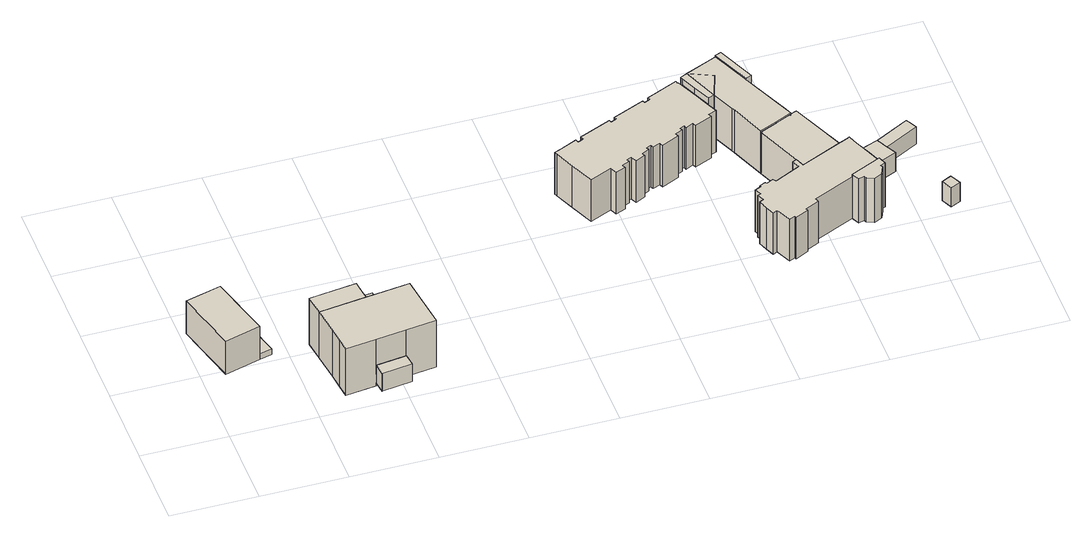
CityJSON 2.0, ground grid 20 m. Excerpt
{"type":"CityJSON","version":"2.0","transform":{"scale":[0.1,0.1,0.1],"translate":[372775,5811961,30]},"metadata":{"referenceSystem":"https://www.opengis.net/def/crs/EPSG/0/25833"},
"CityObjects":{
"building1":{"type":"Building","attributes":{"Gemeindeschluessel":"11000005","BezugspunktDach":"2200","function":"31001_1010","measuredHeight":11.14,"storeysAboveGround":2},"address":[{"country":"Germany","locality":"Berlin","thoroughfareNumber":"11","thoroughfareName":"Am Carolinenhof"}],"geometry":[{"type":"Solid","lod":"1","boundaries":[[[[0,1,2,3]],[[4,5,6,7]],[[4,7,3,2]],[[5,4,2,1]],[[6,5,1,0]],[[7,6,0,3]]]]}]},
"building2":{"type":"Building","attributes":{"Gemeindeschluessel":"11000005","BezugspunktDach":"2200","function":"51009_1610","measuredHeight":1.46,"storeysAboveGround":0},"address":[{"country":"Germany","locality":"Berlin"}],"geometry":[{"type":"Solid","lod":"1","boundaries":[[[[8,9,10,11]],[[12,13,5,4]],[[12,4,11,10]],[[13,12,10,9]],[[5,13,9,8]],[[4,5,8,11]]]]}]},
"building3":{"type":"Building","attributes":{"Gemeindeschluessel":"11000005","function":"31001_1010"},"address":[{"country":"Germany","locality":"Berlin","thoroughfareNumber":"9","thoroughfareName":"Am Carolinenhof"}],"children":["building3-1","building3-2","building3-3"]},
"building3-1":{"type":"BuildingPart","attributes":{"BezugspunktDach":"2200","measuredHeight":14.46,"storeysAboveGround":2},"parents":["building3"],"geometry":[{"type":"MultiSurface","lod":"1","boundaries":[[[14,15,16,17,18,19,20,21,22,23]],[[24,25,26,27,28,29,30,31,32,33]],[[24,22,23,22]],[[25,24,22,21]],[[26,25,21,20]],[[27,26,20,19]],[[28,27,19,18]],[[34,35,36,37,38,29,28,18,17]],[[30,29,17,16]],[[31,30,16,15]],[[32,31,15,14]],[[33,32,14,23]],[[33,23,22,24]],[[38,37,36,35,34]]]}]},
"building3-2":{"type":"BuildingPart","attributes":{"BezugspunktDach":"2200","measuredHeight":13.41,"storeysAboveGround":2},"parents":["building3"],"geometry":[{"type":"Solid","lod":"1","boundaries":[[[[23,22,39,40,41,42]],[[43,44,45,24,33,46]],[[43,46,42,41]],[[44,43,41,40]],[[45,44,40,39]],[[24,45,39,22]],[[46,33,23,42]],[[33,24,22,23]]]]}]},
"building3-3":{"type":"BuildingPart","attributes":{"BezugspunktDach":"2200","measuredHeight":5.51,"storeysAboveGround":2},"parents":["building3"],"geometry":[{"type":"Solid","lod":"1","boundaries":[[[[47,48,49,36,35]],[[37,50,51,52,38]],[[50,37,36,49]],[[51,50,49,48]],[[52,51,48,47]],[[38,52,47,35]],[[37,38,35,36]]]]}]},
"building4":{"type":"Building","attributes":{"Gemeindeschluessel":"11000005","BezugspunktDach":"2200","function":"51009_1610","measuredHeight":11.53,"storeysAboveGround":0},"address":[{"country":"Germany","locality":"Berlin"}],"geometry":[{"type":"Solid","lod":"1","boundaries":[[[[53,54,55,56]],[[57,58,59,60]],[[57,60,56,55]],[[58,57,55,54]],[[59,58,54,53]],[[60,59,53,56]]]]}]},
"building5":{"type":"Building","attributes":{"name":"Peter-Faber-Kolleg Seniorenwohnheim","Gemeindeschluessel":"11000005","function":"31001_1022"},"address":[{"country":"Germany","locality":"Berlin","thoroughfareNumber":"3A","thoroughfareName":"Am Schwemmhorn"}],"children":["building5-1","building5-2","building5-3","building5-4","building5-5","building5-6","building5-7","building5-8","building5-9"]},
"building5-1":{"type":"BuildingPart","attributes":{"BezugspunktDach":"2200","measuredHeight":14.42,"storeysAboveGround":2},"parents":["building5"],"geometry":[{"type":"MultiSurface","lod":"1","boundaries":[[[61,62,63,64,65,66,67,68,69,70,71,72,73,74,75,76,77,78,79,80,81,82,83,84,85,86,87,88,89,90,91,92,93,94,95,96,97,98,99,100,101,102,103,104,105,106,107,108,109]],[[110,111,112,113,114,115,116,117,118,119,120,121,122,123,124,125,126,127,128,129,130,131,132,133,134,135,136,137,138,139,140,141,142,143,144,145,146,147,148,149,150,151,152,153,154,155,156,157,158]],[[110,158,109,108]],[[111,110,108,107]],[[112,111,107,106]],[[113,112,106,105]],[[114,113,105,104]],[[115,114,104,103]],[[116,115,103,102]],[[117,116,102,101]],[[118,117,101,100]],[[119,118,100,99]],[[120,119,99,98]],[[121,120,98,97]],[[122,121,97,96]],[[123,122,96,95]],[[124,123,95,94]],[[125,124,94,93]],[[159,160,93,92]],[[161,159,126,92,91]],[[128,127,91,90]],[[129,128,90,89]],[[130,129,89,88]],[[131,130,88,87]],[[132,131,87,86]],[[133,132,86,85]],[[134,133,85,84]],[[135,134,84,83]],[[136,135,83,82]],[[137,136,82,81]],[[138,137,81,80]],[[139,138,80,79]],[[140,139,79,78]],[[141,140,78,77]],[[142,141,77,76]],[[143,142,76,75]],[[144,143,75,74]],[[145,144,74,73]],[[146,145,73,72]],[[147,146,72,71]],[[148,147,71,70]],[[149,148,70,69]],[[150,149,69,68]],[[151,150,68,67]],[[152,151,67,66]],[[153,152,66,65]],[[154,153,65,64]],[[155,154,64,63]],[[156,155,63,62]],[[157,156,62,61]],[[158,157,61,109]],[[126,125,160,159]],[[127,126,159,161]]]}]},
"building5-2":{"type":"BuildingPart","attributes":{"BezugspunktDach":"2200","measuredHeight":13.7,"storeysAboveGround":2},"parents":["building5"],"geometry":[{"type":"MultiSurface","lod":"1","boundaries":[[[162,163,164,165,166,167,168,169,170,171,172,173,174,175,176,177,178,179,180,181,182,183,184,185,186,187,188,189,190,191,192,193,194]],[[195,196,197,198,199,200,201,202,203,204,205,206,207,208,209,210,211,212,213,214,215,216,217,218,219,220,221,222,223,224,225,226,227]],[[195,227,194,193]],[[196,195,193,192]],[[197,196,192,191]],[[198,197,191,190]],[[199,198,190,189]],[[200,199,189,188]],[[201,200,188,187]],[[202,201,187,186]],[[203,202,186,185]],[[204,203,185,184]],[[205,204,184,183]],[[206,205,183,182]],[[207,206,182,181]],[[181,207,181,180]],[[228,180,179]],[[210,209,179,178]],[[211,210,229,230,231,232,233,178,177]],[[234,231,177,176]],[[212,211,230,235]],[[236,237,238,239,240,213,212,176,175],[239,238,234,235]],[[214,213,175,174]],[[215,214,174,173]],[[217,216,172,171]],[[218,217,171,170]],[[219,218,170,169]],[[220,219,169,168]],[[221,220,168,167]],[[222,221,167,166]],[[223,222,166,165]],[[224,223,165,164]],[[225,224,164,163]],[[226,225,163,162]],[[227,226,162,194]],[[208,207,181,180]],[[209,241,228,179]],[[241,208,180,228]],[[233,232,231,230,229]],[[235,230,231,234]],[[240,239,238,237,236]],[[234,238,239,235]],[[173,172,216,215]]]}]},
"building5-3":{"type":"BuildingPart","attributes":{"BezugspunktDach":"2200","measuredHeight":12.35,"storeysAboveGround":2},"parents":["building5"],"geometry":[{"type":"MultiSurface","lod":"1","boundaries":[[[242,243,244,245,246,247,248,249,250,251]],[[215,252,253,254,255,256,257,258,259,216]],[[173,172,251,250]],[[252,215,250,249]],[[253,252,249,248]],[[254,253,248,247]],[[255,254,247,246]],[[256,255,246,245]],[[257,256,245,244]],[[258,257,244,243]],[[259,258,243,242]],[[216,259,242,251]],[[215,216,172,173]]]}]},
"building5-4":{"type":"BuildingPart","attributes":{"BezugspunktDach":"2200","measuredHeight":13.34,"storeysAboveGround":2},"parents":["building5"],"geometry":[{"type":"MultiSurface","lod":"1","boundaries":[[[260,261,262,263,264,265,266,267,268,269,270]],[[271,272,273,274,275,276,277,278,279,280,281]],[[271,281,270,269]],[[272,271,269,268]],[[274,273,267,266]],[[275,274,266,265]],[[282,283,284,275,265,264]],[[285,282,276,264,263]],[[278,277,263,262]],[[279,278,262,261]],[[280,279,261,260]],[[281,280,260,270]],[[273,272,268,267]],[[276,286,283,282]],[[275,284,283,286]],[[287,277,288,276,282,285]]]}]},
"building5-5":{"type":"BuildingPart","attributes":{"BezugspunktDach":"2200","measuredHeight":13.42,"storeysAboveGround":2},"parents":["building5"],"geometry":[{"type":"MultiSurface","lod":"1","boundaries":[[[181,180,228,179,289,284,283,285]],[[286,275,290,209,241,208,207,277]],[[290,275,284,289]],[[209,290,289,179]],[[277,207,181,285]],[[286,276,282,283]],[[277,285,282,276]],[[286,283,284,275]],[[241,209,291,179,228]],[[292,241,228,180,208]],[[208,293,180,181,207]]]}]},
"building5-6":{"type":"BuildingPart","attributes":{"BezugspunktDach":"2200","measuredHeight":12.41,"storeysAboveGround":2},"parents":["building5"],"geometry":[{"type":"Solid","lod":"1","boundaries":[[[[294,295,296,297]],[[298,299,273,272]],[[298,272,297,296]],[[299,298,296,295]],[[273,299,295,294]],[[272,268,267,273,294,297]],[[273,267,268,272]]]]}]},
"building5-7":{"type":"BuildingPart","attributes":{"BezugspunktDach":"2200","measuredHeight":13.34,"storeysAboveGround":2},"parents":["building5"],"geometry":[{"type":"MultiSurface","lod":"1","boundaries":[[[300,301,302,260,303,270,304,305]],[[306,281,307,280,308,309,310,311]],[[306,311,305,304]],[[281,306,304,270]],[[307,281,270,303]],[[280,307,303,260]],[[308,280,260,302]],[[312,313,302,301]],[[310,314,312,309,301,300]],[[311,310,300,305]],[[309,308,313,312]],[[309,312,314,310]]]}]},
"building5-8":{"type":"BuildingPart","attributes":{"BezugspunktDach":"2200","measuredHeight":10.19,"storeysAboveGround":2},"parents":["building5"],"geometry":[{"type":"MultiSurface","lod":"1","boundaries":[[[161,315,316,313,314,160]],[[310,308,317,318,127,125]],[[310,125,160,314]],[[317,308,313,316]],[[318,317,316,315]],[[127,318,315,161]],[[308,309,312,313]],[[314,312,309,310]],[[125,126,159,160]],[[161,159,126,127]]]}]},
"building5-9":{"type":"BuildingPart","attributes":{"BezugspunktDach":"2200","measuredHeight":6.29,"storeysAboveGround":2},"parents":["building5"],"geometry":[{"type":"MultiSurface","lod":"1","boundaries":[[[232,231,238,237,319,320,321,322,323,324,325,326]],[[327,328,329,330,331,332,333,240,239,230,229,334]],[[327,334,326,325]],[[328,327,325,324]],[[329,328,324,323]],[[330,329,323,322]],[[331,330,322,321]],[[332,331,321,320]],[[333,332,320,319]],[[240,333,319,237]],[[334,229,232,326]],[[239,240,237,238]],[[235,234,231,230]],[[239,238,234,235]],[[229,230,231,232]]]}]},
"building6":{"type":"Building","attributes":{"Gemeindeschluessel":"11000005","BezugspunktDach":"2200","function":"31001_1000","measuredHeight":5.17,"storeysAboveGround":1},"address":[{"country":"Germany","locality":"Berlin","thoroughfareNumber":"3 (7)","thoroughfareName":"Am Schwemmhorn"}],"geometry":[{"type":"Solid","lod":"1","boundaries":[[[[335,336,337,338,339]],[[340,341,342,343,344]],[[340,344,339,338]],[[341,340,338,337]],[[342,341,337,336]],[[343,342,336,335]],[[344,343,335,339]]]]}]},
"building7":{"type":"Building","attributes":{"Gemeindeschluessel":"11000005","BezugspunktDach":"2200","function":"31001_1000","measuredHeight":5.26,"storeysAboveGround":1},"address":[{"country":"Germany","locality":"Berlin","thoroughfareNumber":"3 (8)","thoroughfareName":"Am Schwemmhorn"}],"geometry":[{"type":"Solid","lod":"1","boundaries":[[[[345,346,347,348]],[[349,350,351,352]],[[349,352,348,347]],[[350,349,347,346]],[[351,350,346,345]],[[352,351,345,348]]]]}]}
},
"vertices":[
[47,169,120],[130,192,120],[90,340,120],[7,318,120],[90,340,28],[130,192,28],[47,169,28],[7,318,28],
[130,192,43],[159,199,43],[119,348,43],[90,340,43],[119,348,28],[159,199,28],
[259,93,157],[263,58,157],[267,28,157],[337,37,157],[407,46,157],[477,55,157],[460,185,157],[383,175,157],[359,172,157],[250,158,157],[359,172,27],[383,175,27],[460,185,27],[477,55,27],[407,46,27],[337,37,27],[267,28,27],[263,58,27],[259,93,27],[250,158,27],[337,37,61],[337,37,85],[407,46,85],[407,46,35],[337,37,35],
[356,192,157],[353,220,157],[298,213,157],[244,206,157],[298,213,27],[353,220,27],[356,192,27],[244,206,27],
[341,7,85],[342,8,85],[411,17,85],[411,17,35],[342,8,35],[341,7,35],
[359,172,144],[383,175,144],[380,195,144],[356,192,144],[380,195,29],[383,175,29],[359,172,29],[356,192,29],
[894,512,125],[913,468,125],[937,413,125],[988,435,125],[995,419,125],[1018,429,125],[1014,437,125],[1032,444,125],[1029,451,125],[1040,455,125],[1046,441,125],[1069,452,125],[1066,459,125],[1083,467,125],[1080,473,125],[1091,478,125],[1094,472,125],[1111,479,125],[1115,471,125],[1155,489,125],[1152,497,125],[1169,505,125],[1167,510,125],[1177,515,125],[1179,509,125],[1197,517,125],[1201,509,125],[1241,527,125],[1238,534,125],[1256,541,125],[1241,575,125],[1231,599,125],[1208,650,125],[1206,650,125],[1204,656,125],[1131,624,125],[1134,618,125],[1121,612,125],[1118,618,125],[1045,587,125],[1048,581,125],[1035,575,125],[1032,581,125],[959,550,125],[962,542,125],[949,536,125],[946,544,125],[908,527,125],[891,520,125],[908,527,8],[946,544,8],[949,536,8],[962,542,8],[959,550,8],[1032,581,8],[1035,575,8],[1048,581,8],[1045,587,8],[1118,618,8],[1121,612,8],[1134,618,8],[1131,624,8],[1204,656,8],[1206,650,8],[1208,650,8],[1231,599,8],[1241,575,8],[1256,541,8],[1238,534,8],[1241,527,8],[1201,509,8],[1197,517,8],[1179,509,8],[1177,515,8],[1167,510,8],[1169,505,8],[1152,497,8],[1155,489,8],[1115,471,8],[1111,479,8],[1094,472,8],[1091,478,8],[1080,473,8],[1083,467,8],[1066,459,8],[1069,452,8],[1046,441,8],[1040,455,8],[1029,451,8],[1032,444,8],[1014,437,8],[1018,429,8],[995,419,8],[988,435,8],[937,413,8],[913,468,8],[894,512,8],[891,520,8],[1231,599,110],[1208,650,110],[1241,575,110],
[1262,214,125],[1270,195,125],[1280,200,125],[1296,164,125],[1310,170,125],[1312,166,125],[1342,180,125],[1340,184,125],[1372,200,125],[1369,208,125],[1464,252,125],[1534,284,125],[1524,308,125],[1519,320,125],[1506,352,125],[1497,374,125],[1492,371,125],[1471,362,125],[1377,320,125],[1369,341,125],[1359,336,125],[1367,318,125],[1307,289,125],[1302,296,125],[1286,288,125],[1284,292,125],[1269,285,125],[1271,282,125],[1256,275,125],[1263,260,125],[1256,257,125],[1263,241,125],[1253,236,125],[1263,241,8],[1256,257,8],[1263,260,8],[1256,275,8],[1271,282,8],[1269,285,8],[1284,292,8],[1286,288,8],[1302,296,8],[1307,289,8],[1367,318,8],[1359,336,8],[1369,341,8],[1377,320,8],[1471,362,8],[1492,371,8],[1497,374,8],[1506,352,8],[1519,320,8],[1524,308,8],[1534,284,8],[1464,252,8],[1369,208,8],[1372,200,8],[1340,184,8],[1342,180,8],[1312,166,8],[1310,170,8],[1296,164,8],[1280,200,8],[1270,195,8],[1262,214,8],[1253,236,8],[1424,341,125],[1492,371,20],[1497,374,20],[1497,374,73],[1492,371,73],[1492,371,32],[1506,352,73],[1506,352,20],[1519,320,22],[1519,320,73],[1508,347,73],[1508,347,20],[1519,320,20],[1424,341,8],
[1472,234,132],[1486,238,132],[1488,232,132],[1505,225,132],[1524,234,132],[1532,254,132],[1530,260,132],[1541,265,132],[1534,284,132],[1464,252,132],[1541,265,8],[1530,260,8],[1532,254,8],[1524,234,8],[1505,225,8],[1488,232,8],[1486,238,8],[1472,234,8],
[1267,587,128],[1290,534,128],[1293,527,128],[1325,447,128],[1364,464,128],[1403,482,128],[1396,497,128],[1346,611,128],[1307,701,128],[1293,695,128],[1233,669,128],[1293,695,8],[1307,701,8],[1346,611,8],[1396,497,8],[1403,482,8],[1364,464,8],[1325,447,8],[1293,527,8],[1290,534,8],[1267,587,8],[1233,669,8],[1364,464,125],[1371,468,125],[1403,482,125],[1325,447,125],[1371,468,8],[1325,447,108],[1355,460,8],
[1417,488,125],[1417,488,8],[1471,362,67],[1402,331,8],[1377,320,67],
[1346,611,132],[1359,617,132],[1321,707,132],[1307,701,132],[1321,707,8],[1359,617,8],
[1220,656,128],[1235,621,128],[1253,581,128],[1287,645,128],[1231,668,128],[1217,662,128],[1231,668,8],[1287,645,8],[1253,581,8],[1235,621,8],[1220,656,8],[1217,662,8],[1235,621,110],[1253,581,110],[1220,656,110],
[1242,575,110],[1242,576,110],[1242,576,8],[1242,575,8],
[1593,353,73],[1580,377,73],[1568,402,73],[1528,386,73],[1527,388,73],[1520,390,73],[1496,380,73],[1491,373,73],[1496,380,20],[1520,390,20],[1527,388,20],[1528,386,20],[1568,402,20],[1580,377,20],[1593,353,20],[1491,373,20],
[1582,375,73],[1660,416,73],[1653,430,73],[1646,443,73],[1568,401,73],[1646,443,25],[1653,430,25],[1660,416,25],[1582,375,25],[1568,401,25],
[1669,207,75],[1692,218,75],[1680,243,75],[1657,232,75],[1680,243,22],[1692,218,22],[1669,207,22],[1657,232,22]
]}
